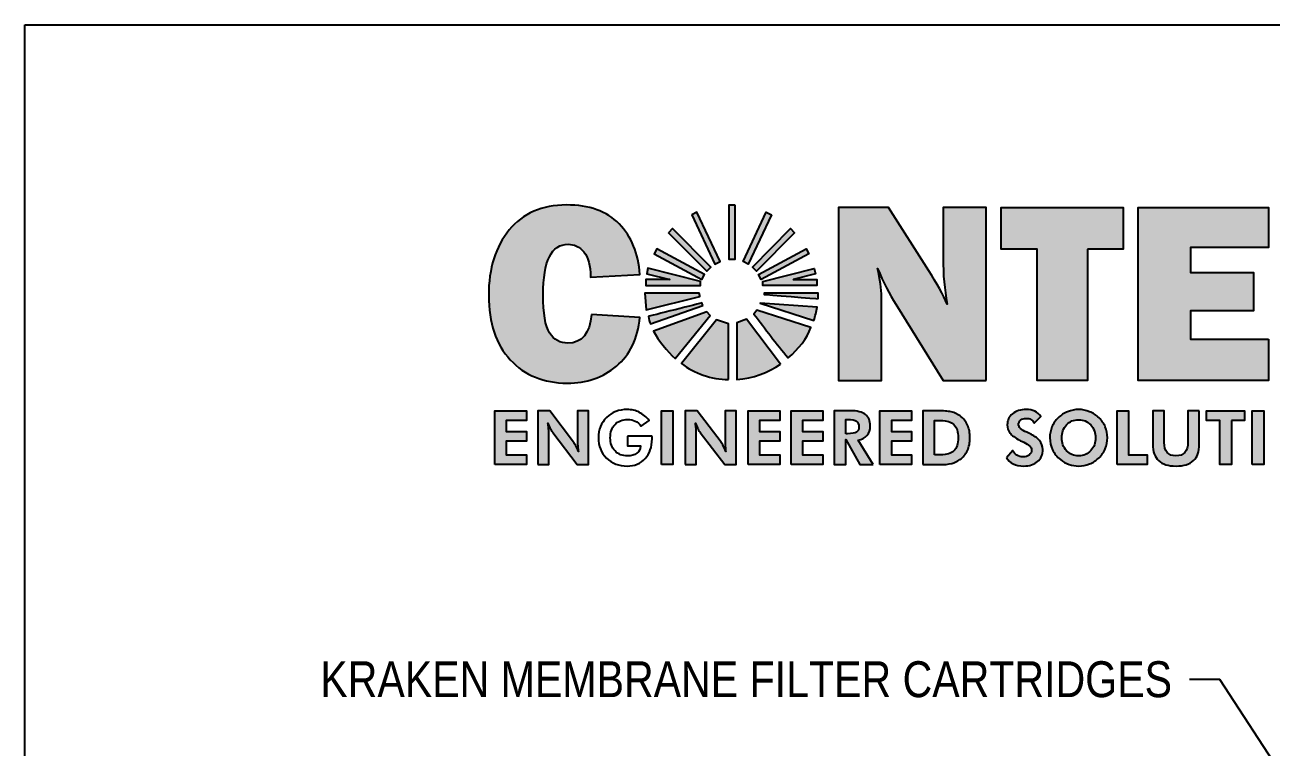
# Model space of a CAD drawing. Extents: x -1 to 216, y -5 to 280.
# Drawn here: x 0 to 82.7, y 232.1 to 280 of the extents above; entities that cross this region are included whole.
import ezdxf
from ezdxf import colors
from ezdxf.entities.mleader import LeaderData, LeaderLine
from ezdxf.math import Vec2, Vec3

# ---------------------------------------------------------------- set-up
doc = ezdxf.new("R2010")
doc.units = 0
doc.header["$LTSCALE"] = 10
doc.header["$MEASUREMENT"] = 0
for name, color, linetype in [('2628-LOGO$0$CADdetails-9-EXTRAFINE', 9, 'CONTINUOUS'), ('2628-LOGO$0$CADdetails-FRAME', 7, 'CONTINUOUS'), ('CADdetails-9-TITLEBLOCK', 7, 'CONTINUOUS')]:
    doc.layers.add(name, color=color, linetype=linetype)
doc.layers.add('CADdetails-1-ANNO', color=41, linetype='CONTINUOUS', lineweight=5)
doc.styles.add('CADdetails-DIMENSIONS', font='ARIALN.TTF', dxfattribs={"height": 2.38})

# ---------------------------------------------------------------- blocks, each defined once
blk = doc.blocks.new('2628-LOGO')
at = {"layer": '2628-LOGO$0$CADdetails-9-EXTRAFINE', "true_color": 0x024385}
h = blk.add_hatch(color=156, dxfattribs=at)
h.dxf.hatch_style = 2
h.set_gradient(color1=(2, 67, 133), color2=(2, 67, 133), name='INVCYLINDER')
edge = h.paths.add_edge_path()
edge.add_spline(control_points=[(36.033, 265.491), (36.429, 265.491), (36.776, 265.32), (37.07, 264.98)], knot_values=[11, 11, 11, 11, 12, 12, 12, 12], degree=3, periodic=0)
edge.add_spline(control_points=[(37.07, 264.98), (37.364, 264.637), (37.511, 264.083), (37.511, 263.316)], knot_values=[10, 10, 10, 10, 11, 11, 11, 11], degree=3, periodic=0)
edge.add_spline(control_points=[(37.511, 263.316), (37.511, 263.316), (40.794, 263.492), (40.794, 263.492)], knot_values=[9.00001, 9.00001, 9.00001, 9.00001, 10, 10, 10, 10], degree=3, periodic=0)
edge.add_spline(control_points=[(40.794, 263.492), (40.688, 264.881), (40.228, 265.995), (39.413, 266.835)], knot_values=[8, 8, 8, 8, 9, 9, 9, 9], degree=3, periodic=0)
edge.add_spline(control_points=[(39.413, 266.835), (38.599, 267.674), (37.433, 268.094), (35.915, 268.094)], knot_values=[7, 7, 7, 7, 8, 8, 8, 8], degree=3, periodic=0)
edge.add_spline(control_points=[(35.915, 268.094), (34.292, 268.094), (33.026, 267.543), (32.119, 266.44)], knot_values=[6, 6, 6, 6, 7, 7, 7, 7], degree=3, periodic=0)
edge.add_spline(control_points=[(32.119, 266.44), (31.212, 265.337), (30.759, 263.887), (30.759, 262.09)], knot_values=[5, 5, 5, 5, 6, 6, 6, 6], degree=3, periodic=0)
edge.add_spline(control_points=[(30.759, 262.09), (30.759, 260.276), (31.238, 258.854), (32.195, 257.825)], knot_values=[4, 4, 4, 4, 5, 5, 5, 5], degree=3, periodic=0)
edge.add_spline(control_points=[(32.195, 257.825), (33.152, 256.794), (34.409, 256.279), (35.965, 256.279)], knot_values=[3, 3, 3, 3, 4, 4, 4, 4], degree=3, periodic=0)
edge.add_spline(control_points=[(35.965, 256.279), (37.259, 256.279), (38.35, 256.653), (39.236, 257.404)], knot_values=[2, 2, 2, 2, 3, 3, 3, 3], degree=3, periodic=0)
edge.add_spline(control_points=[(39.236, 257.404), (40.123, 258.155), (40.643, 259.232), (40.794, 260.638)], knot_values=[1, 1, 1, 1, 2, 2, 2, 2], degree=3, periodic=0)
edge.add_spline(control_points=[(40.794, 260.638), (40.794, 260.638), (37.577, 260.83), (37.577, 260.83)], knot_values=[0.00001, 0.00001, 0.00001, 0.00001, 1, 1, 1, 1], degree=3, periodic=0)
edge.add_spline(control_points=[(37.577, 260.83), (37.466, 259.565), (36.946, 258.932), (36.017, 258.932)], knot_values=[15, 15, 15, 15, 16, 16, 16, 16], degree=3, periodic=0)
edge.add_spline(control_points=[(36.017, 258.932), (35.495, 258.932), (35.092, 259.156), (34.802, 259.604)], knot_values=[14, 14, 14, 14, 15, 15, 15, 15], degree=3, periodic=0)
edge.add_spline(control_points=[(34.802, 259.604), (34.513, 260.052), (34.37, 260.901), (34.37, 262.149)], knot_values=[13, 13, 13, 13, 14, 14, 14, 14], degree=3, periodic=0)
edge.add_spline(control_points=[(34.37, 262.149), (34.37, 264.376), (34.925, 265.491), (36.033, 265.491)], knot_values=[12, 12, 12, 12, 13, 13, 13, 13], degree=3, periodic=0)
at = {"layer": '2628-LOGO$0$CADdetails-9-EXTRAFINE', "true_color": 0x387c2b}
h = blk.add_hatch(color=97, dxfattribs=at)
h.set_gradient(color1=(56, 124, 43), color2=(56, 124, 43), tint=1, name='INVCYLINDER')
h.paths.add_polyline_path([(42.775, 263.11), (41.173, 263.11), (41.173, 262.725), (44.804, 262.725), (44.804, 262.987), (41.326, 263.878), (41.239, 263.501)])
h.paths.add_polyline_path([(41.74, 264.809), (44.901, 263.11), (45.079, 263.453), (41.917, 265.147)])
h.paths.add_polyline_path([(42.694, 266.219), (45.224, 263.658), (45.491, 263.927), (42.961, 266.487)])
h.paths.add_polyline_path([(44.23, 267.412), (45.767, 264.141), (46.113, 264.304), (44.569, 267.576)])
h.paths.add_polyline_path([(50.965, 263.11), (52.518, 263.11), (52.518, 262.725), (48.936, 262.725), (48.936, 262.987), (52.357, 263.853), (52.444, 263.486)])
h.paths.add_polyline_path([(51.999, 264.809), (48.839, 263.11), (48.661, 263.453), (51.821, 265.147)])
h.paths.add_polyline_path([(51.054, 266.219), (48.516, 263.658), (48.247, 263.927), (50.78, 266.487)])
h.paths.add_polyline_path([(49.509, 267.412), (47.973, 264.141), (47.634, 264.304), (49.171, 267.576)])
h.paths.add_polyline_path([(47.084, 268.059), (47.084, 264.443), (46.704, 264.443), (46.704, 268.059)])
edge = h.paths.add_edge_path()
edge.add_spline(control_points=[(46.664, 256.474), (45.524, 256.483), (44.391, 256.876), (43.55, 257.547), (43.55, 257.547), (45.863, 260.435), (45.863, 260.435), (45.863, 260.435), (46.664, 260.18), (46.664, 260.18), (46.664, 260.18), (46.664, 256.474), (46.664, 256.474), (46.664, 256.474), (46.664, 256.474), (46.664, 256.474)], knot_values=[0, 0, 0, 0, 1, 1, 1, 2, 2, 2, 3, 3, 3, 4, 4, 4, 5, 5, 5, 5], degree=3, periodic=0)
edge = h.paths.add_edge_path()
edge.add_spline(control_points=[(50.125, 257.507), (49.283, 256.933), (48.306, 256.566), (47.22, 256.483), (47.22, 256.483), (47.22, 260.239), (47.22, 260.239), (47.22, 260.239), (47.86, 260.492), (47.86, 260.492), (47.86, 260.492), (50.125, 257.507), (50.125, 257.507), (50.125, 257.507), (50.125, 257.507), (50.125, 257.507)], knot_values=[0, 0, 0, 0, 1, 1, 1, 2, 2, 2, 3, 3, 3, 4, 4, 4, 5, 5, 5, 5], degree=3, periodic=0)
edge = h.paths.add_edge_path()
edge.add_spline(control_points=[(45.451, 260.737), (45.451, 260.737), (43.138, 257.867), (43.138, 257.867), (42.572, 258.366), (42.037, 259.06), (41.699, 259.698), (41.699, 259.698), (45.224, 260.966), (45.224, 260.966), (45.224, 260.966), (45.451, 260.737), (45.451, 260.737), (45.451, 260.737), (45.451, 260.737), (45.451, 260.737)], knot_values=[0, 0, 0, 0, 1, 1, 1, 2, 2, 2, 3, 3, 3, 4, 4, 4, 5, 5, 5, 5], degree=3, periodic=0)
edge = h.paths.add_edge_path()
edge.add_spline(control_points=[(52.128, 259.928), (51.87, 259.199), (51.322, 258.504), (50.626, 257.931), (49.832, 258.807), (49.098, 259.871), (48.354, 260.819), (48.354, 260.819), (48.54, 261.073), (48.54, 261.073), (48.54, 261.073), (52.128, 259.928), (52.128, 259.928), (52.128, 259.928), (52.128, 259.928), (52.128, 259.928)], knot_values=[0, 0, 0, 0, 1, 1, 1, 2, 2, 2, 3, 3, 3, 4, 4, 4, 5, 5, 5, 5], degree=3, periodic=0)
edge = h.paths.add_edge_path()
edge.add_spline(control_points=[(44.959, 261.4), (44.959, 261.4), (41.489, 260.166), (41.489, 260.166), (41.424, 260.295), (41.383, 260.483), (41.351, 260.664), (41.343, 260.664), (44.901, 261.563), (44.901, 261.563), (44.901, 261.563), (44.959, 261.4), (44.959, 261.4), (44.959, 261.4), (44.959, 261.4), (44.959, 261.4)], knot_values=[0, 0, 0, 0, 1, 1, 1, 2, 2, 2, 3, 3, 3, 4, 4, 4, 5, 5, 5, 5], degree=3, periodic=0)
edge = h.paths.add_edge_path()
edge.add_spline(control_points=[(52.541, 261.284), (52.508, 260.998), (52.404, 260.678), (52.332, 260.403), (52.332, 260.403), (48.774, 261.539), (48.774, 261.539), (48.774, 261.539), (52.541, 261.284), (52.541, 261.284), (52.541, 261.284), (52.541, 261.284), (52.541, 261.284)], knot_values=[0, 0, 0, 0, 1, 1, 1, 2, 2, 2, 3, 3, 3, 4, 4, 4, 4], degree=3, periodic=0)
edge = h.paths.add_edge_path()
edge.add_spline(control_points=[(44.73, 262.209), (44.739, 262.209), (44.756, 262.063), (44.764, 261.997), (44.764, 261.997), (41.205, 261.113), (41.205, 261.113), (41.205, 261.113), (41.108, 262.209), (41.108, 262.209), (41.117, 262.209), (44.73, 262.209), (44.73, 262.209), (44.73, 262.209), (44.73, 262.209), (44.73, 262.209)], knot_values=[0, 0, 0, 0, 1, 1, 1, 2, 2, 2, 3, 3, 3, 4, 4, 4, 5, 5, 5, 5], degree=3, periodic=0)
edge = h.paths.add_edge_path()
edge.add_spline(control_points=[(52.607, 261.842), (52.607, 261.842), (49.04, 262.111), (49.04, 262.128), (49.04, 262.128), (49.032, 262.209), (49.032, 262.209), (49.032, 262.209), (52.622, 262.209), (52.622, 262.209), (52.622, 262.209), (52.607, 261.842), (52.607, 261.842), (52.607, 261.842), (52.607, 261.842), (52.607, 261.842)], knot_values=[0, 0, 0, 0, 1, 1, 1, 2, 2, 2, 3, 3, 3, 4, 4, 4, 5, 5, 5, 5], degree=3, periodic=0)
at = {"layer": '2628-LOGO$0$CADdetails-9-EXTRAFINE', "true_color": 0x024385}
h = blk.add_hatch(color=156, dxfattribs=at)
h.dxf.hatch_style = 2
h.set_gradient(color1=(2, 67, 133), color2=(2, 67, 133), name='INVCYLINDER')
edge = h.paths.add_edge_path()
edge.add_spline(control_points=[(53.962, 256.42), (53.962, 256.42), (53.962, 256.42), (53.962, 267.882), (53.962, 267.882), (53.962, 267.882), (57.288, 267.882), (57.288, 267.882), (57.288, 267.882), (59.958, 263.684), (59.958, 263.684), (60.489, 262.849), (60.893, 262.116), (61.167, 261.483), (60.988, 262.463), (60.899, 263.465), (60.899, 264.49), (60.899, 264.49), (60.899, 267.882), (60.899, 267.882), (60.899, 267.882), (63.763, 267.882), (63.763, 267.882), (63.763, 267.882), (63.763, 256.42), (63.763, 256.42), (63.763, 256.42), (60.899, 256.42), (60.899, 256.42), (60.899, 256.42), (57.759, 261.483), (57.759, 261.483), (57.355, 262.133), (56.949, 262.923), (56.54, 263.852), (56.724, 263.112), (56.817, 262.485), (56.817, 261.97), (56.817, 261.97), (56.817, 256.42), (56.817, 256.42), (56.817, 256.42), (53.962, 256.42), (53.962, 256.42), (53.962, 256.42)], knot_values=[0, 0, 0, 0, 0.5, 0.5, 1, 1, 1, 2, 2, 2, 3, 3, 3, 4, 4, 4, 5, 5, 5, 6, 6, 6, 7, 7, 7, 8, 8, 8, 9, 9, 9, 10, 10, 10, 11, 11, 11, 12, 12, 12, 13, 13, 13, 14, 14, 14, 14], degree=3, periodic=0)
h = blk.add_hatch(color=156, dxfattribs=at)
h.dxf.hatch_style = 2
h.set_gradient(color1=(2, 67, 133), color2=(2, 67, 133), name='INVCYLINDER')
h.paths.add_polyline_path([(70.472, 265.136), (70.472, 256.42), (67.138, 256.42), (67.138, 265.136), (64.761, 265.136), (64.761, 267.882), (72.849, 267.882), (72.849, 265.136)])
h = blk.add_hatch(color=156, dxfattribs=at)
h.dxf.hatch_style = 2
h.set_gradient(color1=(2, 67, 133), color2=(2, 67, 133), name='INVCYLINDER')
h.paths.add_polyline_path([(82.472, 259.157), (82.472, 256.42), (73.848, 256.42), (73.848, 267.882), (82.472, 267.882), (82.472, 265.237), (77.299, 265.237), (77.299, 263.575), (81.482, 263.575), (81.482, 261.03), (77.299, 261.03), (77.299, 259.157)])
h = blk.add_hatch(color=156, dxfattribs=at)
h.dxf.hatch_style = 2
h.set_gradient(color1=(2, 67, 133), color2=(2, 67, 133), name='INVCYLINDER')
h.paths.add_polyline_path([(31.159, 250.837), (31.159, 254.412), (33.264, 254.412), (33.264, 253.767), (31.923, 253.767), (31.923, 253.032), (33.264, 253.032), (33.264, 252.383), (31.923, 252.383), (31.923, 251.487), (33.264, 251.487), (33.264, 250.837)])
h = blk.add_hatch(color=156, dxfattribs=at)
h.dxf.hatch_style = 2
h.set_gradient(color1=(2, 67, 133), color2=(2, 67, 133), name='INVCYLINDER')
edge = h.paths.add_edge_path()
edge.add_spline(control_points=[(37.388, 250.837), (37.388, 250.837), (37.388, 250.837), (36.638, 250.837), (36.638, 250.837), (36.638, 250.837), (35.012, 252.957), (35.012, 252.957), (34.967, 253.015), (34.917, 253.098), (34.863, 253.204), (34.809, 253.311), (34.753, 253.438), (34.692, 253.586), (34.71, 253.484), (34.723, 253.38), (34.731, 253.275), (34.739, 253.17), (34.744, 253.038), (34.744, 252.878), (34.744, 252.878), (34.744, 250.837), (34.744, 250.837), (34.744, 250.837), (34.013, 250.837), (34.013, 250.837), (34.013, 250.837), (34.013, 254.412), (34.013, 254.412), (34.013, 254.412), (34.807, 254.412), (34.807, 254.412), (34.807, 254.412), (36.389, 252.332), (36.389, 252.332), (36.435, 252.273), (36.485, 252.19), (36.539, 252.084), (36.594, 251.977), (36.65, 251.851), (36.709, 251.706), (36.691, 251.812), (36.678, 251.917), (36.67, 252.021), (36.662, 252.126), (36.658, 252.256), (36.658, 252.412), (36.658, 252.412), (36.658, 254.412), (36.658, 254.412), (36.658, 254.412), (37.388, 254.412), (37.388, 254.412), (37.388, 254.412), (37.388, 250.837), (37.388, 250.837), (37.388, 250.837)], knot_values=[0, 0, 0, 0, 0.5, 0.5, 1, 1, 1, 2, 2, 2, 3, 3, 3, 4, 4, 4, 5, 5, 5, 6, 6, 6, 7, 7, 7, 8, 8, 8, 9, 9, 9, 10, 10, 10, 11, 11, 11, 12, 12, 12, 13, 13, 13, 14, 14, 14, 15, 15, 15, 16, 16, 16, 17, 17, 17, 18, 18, 18, 18], degree=3, periodic=0)
h = blk.add_hatch(color=156, dxfattribs=at)
h.dxf.hatch_style = 2
h.set_gradient(color1=(2, 67, 133), color2=(2, 67, 133), name='INVCYLINDER')
h.paths.add_polyline_path([(42.215, 250.837), (42.215, 254.412), (42.979, 254.412), (42.979, 250.837)])
h = blk.add_hatch(color=156, dxfattribs=at)
h.dxf.hatch_style = 2
h.set_gradient(color1=(2, 67, 133), color2=(2, 67, 133), name='INVCYLINDER')
edge = h.paths.add_edge_path()
edge.add_spline(control_points=[(47.169, 250.837), (47.169, 250.837), (47.169, 250.837), (46.42, 250.837), (46.42, 250.837), (46.42, 250.837), (44.793, 252.957), (44.793, 252.957), (44.748, 253.015), (44.698, 253.098), (44.644, 253.204), (44.591, 253.311), (44.534, 253.438), (44.474, 253.586), (44.491, 253.484), (44.504, 253.38), (44.513, 253.275), (44.521, 253.17), (44.525, 253.038), (44.525, 252.878), (44.525, 252.878), (44.525, 250.837), (44.525, 250.837), (44.525, 250.837), (43.795, 250.837), (43.795, 250.837), (43.795, 250.837), (43.795, 254.412), (43.795, 254.412), (43.795, 254.412), (44.588, 254.412), (44.588, 254.412), (44.588, 254.412), (46.17, 252.332), (46.17, 252.332), (46.216, 252.273), (46.266, 252.19), (46.321, 252.084), (46.375, 251.977), (46.432, 251.851), (46.49, 251.706), (46.472, 251.812), (46.459, 251.917), (46.451, 252.021), (46.443, 252.126), (46.439, 252.256), (46.439, 252.412), (46.439, 252.412), (46.439, 254.412), (46.439, 254.412), (46.439, 254.412), (47.169, 254.412), (47.169, 254.412), (47.169, 254.412), (47.169, 250.837), (47.169, 250.837), (47.169, 250.837)], knot_values=[0, 0, 0, 0, 0.5, 0.5, 1, 1, 1, 2, 2, 2, 3, 3, 3, 4, 4, 4, 5, 5, 5, 6, 6, 6, 7, 7, 7, 8, 8, 8, 9, 9, 9, 10, 10, 10, 11, 11, 11, 12, 12, 12, 13, 13, 13, 14, 14, 14, 15, 15, 15, 16, 16, 16, 17, 17, 17, 18, 18, 18, 18], degree=3, periodic=0)
h = blk.add_hatch(color=156, dxfattribs=at)
h.dxf.hatch_style = 2
h.set_gradient(color1=(2, 67, 133), color2=(2, 67, 133), name='INVCYLINDER')
h.paths.add_polyline_path([(47.965, 250.837), (47.965, 254.412), (50.07, 254.412), (50.07, 253.767), (48.729, 253.767), (48.729, 253.032), (50.07, 253.032), (50.07, 252.383), (48.729, 252.383), (48.729, 251.487), (50.07, 251.487), (50.07, 250.837)])
h = blk.add_hatch(color=156, dxfattribs=at)
h.dxf.hatch_style = 2
h.set_gradient(color1=(2, 67, 133), color2=(2, 67, 133), name='INVCYLINDER')
h.paths.add_polyline_path([(50.819, 250.837), (50.819, 254.412), (52.924, 254.412), (52.924, 253.767), (51.584, 253.767), (51.584, 253.032), (52.924, 253.032), (52.924, 252.383), (51.584, 252.383), (51.584, 251.487), (52.924, 251.487), (52.924, 250.837)])
h = blk.add_hatch(color=156, dxfattribs=at)
h.set_gradient(color1=(2, 67, 133), color2=(2, 67, 133), tint=1, name='INVCYLINDER')
edge = h.paths.add_edge_path()
edge.add_spline(control_points=[(56.259, 250.837), (56.259, 250.837), (55.378, 250.837), (55.378, 250.837), (55.378, 250.837), (54.438, 252.507), (54.438, 252.507), (54.438, 252.507), (54.438, 250.837), (54.438, 250.837), (54.438, 250.837), (53.674, 250.837), (53.674, 250.837), (53.674, 250.837), (53.674, 254.412), (53.674, 254.412), (53.674, 254.412), (54.767, 254.412), (54.767, 254.412), (55.202, 254.412), (55.528, 254.328), (55.744, 254.159), (55.961, 253.991), (56.069, 253.737), (56.069, 253.398), (56.069, 253.153), (55.995, 252.943), (55.847, 252.769), (55.698, 252.594), (55.507, 252.493), (55.273, 252.464), (55.273, 252.464), (56.259, 250.837), (56.259, 250.837)], knot_values=[0, 0, 0, 0, 1, 1, 1, 2, 2, 2, 3, 3, 3, 4, 4, 4, 5, 5, 5, 6, 6, 6, 7, 7, 7, 8, 8, 8, 9, 9, 9, 10, 10, 10, 11, 11, 11, 11], degree=3, periodic=0)
edge = h.paths.add_edge_path(flags=16)
edge.add_spline(control_points=[(54.438, 252.888), (54.438, 252.888), (54.553, 252.888), (54.553, 252.888), (54.862, 252.888), (55.066, 252.922), (55.166, 252.99), (55.265, 253.057), (55.314, 253.175), (55.314, 253.343), (55.314, 253.518), (55.261, 253.643), (55.154, 253.717), (55.048, 253.791), (54.847, 253.828), (54.553, 253.828), (54.553, 253.828), (54.438, 253.828), (54.438, 253.828), (54.438, 253.828), (54.438, 252.888), (54.438, 252.888)], knot_values=[0, 0, 0, 0, 1, 1, 1, 2, 2, 2, 3, 3, 3, 4, 4, 4, 5, 5, 5, 6, 6, 6, 7, 7, 7, 7], degree=3, periodic=0)
h = blk.add_hatch(color=156, dxfattribs=at)
h.dxf.hatch_style = 2
h.set_gradient(color1=(2, 67, 133), color2=(2, 67, 133), name='INVCYLINDER')
h.paths.add_polyline_path([(56.704, 250.837), (56.704, 254.412), (58.809, 254.412), (58.809, 253.767), (57.468, 253.767), (57.468, 253.032), (58.809, 253.032), (58.809, 252.383), (57.468, 252.383), (57.468, 251.487), (58.809, 251.487), (58.809, 250.837)])
h = blk.add_hatch(color=156, dxfattribs=at)
h.set_gradient(color1=(2, 67, 133), color2=(2, 67, 133), tint=1, name='INVCYLINDER')
edge = h.paths.add_edge_path()
edge.add_spline(control_points=[(59.558, 250.837), (59.558, 250.837), (59.558, 254.412), (59.558, 254.412), (59.558, 254.412), (60.532, 254.412), (60.532, 254.412), (60.916, 254.412), (61.219, 254.385), (61.441, 254.331), (61.662, 254.278), (61.856, 254.188), (62.024, 254.063), (62.241, 253.902), (62.404, 253.698), (62.516, 253.453), (62.628, 253.208), (62.683, 252.93), (62.683, 252.617), (62.683, 252.3), (62.627, 252.018), (62.512, 251.774), (62.398, 251.529), (62.232, 251.326), (62.012, 251.167), (61.849, 251.05), (61.668, 250.966), (61.468, 250.914), (61.269, 250.863), (60.977, 250.837), (60.593, 250.837), (60.593, 250.837), (60.322, 250.837), (60.322, 250.837), (60.322, 250.837), (59.558, 250.837), (59.558, 250.837)], knot_values=[0, 0, 0, 0, 1, 1, 1, 2, 2, 2, 3, 3, 3, 4, 4, 4, 5, 5, 5, 6, 6, 6, 7, 7, 7, 8, 8, 8, 9, 9, 9, 10, 10, 10, 11, 11, 11, 12, 12, 12, 12], degree=3, periodic=0)
edge = h.paths.add_edge_path(flags=16)
edge.add_spline(control_points=[(60.322, 251.482), (60.322, 251.482), (60.747, 251.482), (60.747, 251.482), (61.148, 251.482), (61.439, 251.573), (61.622, 251.755), (61.806, 251.938), (61.897, 252.226), (61.897, 252.622), (61.897, 253.016), (61.806, 253.305), (61.622, 253.488), (61.439, 253.671), (61.148, 253.762), (60.747, 253.762), (60.747, 253.762), (60.322, 253.762), (60.322, 253.762), (60.322, 253.762), (60.322, 251.482), (60.322, 251.482)], knot_values=[0, 0, 0, 0, 1, 1, 1, 2, 2, 2, 3, 3, 3, 4, 4, 4, 5, 5, 5, 6, 6, 6, 7, 7, 7, 7], degree=3, periodic=0)
h = blk.add_hatch(color=156, dxfattribs=at)
h.dxf.hatch_style = 2
h.set_gradient(color1=(2, 67, 133), color2=(2, 67, 133), name='INVCYLINDER')
edge = h.paths.add_edge_path()
edge.add_spline(control_points=[(65.106, 251.292), (65.106, 251.292), (65.531, 251.772), (65.531, 251.772), (65.585, 251.64), (65.671, 251.537), (65.79, 251.461), (65.909, 251.385), (66.042, 251.347), (66.19, 251.347), (66.369, 251.347), (66.511, 251.39), (66.615, 251.474), (66.719, 251.559), (66.771, 251.673), (66.771, 251.816), (66.771, 251.986), (66.598, 252.154), (66.251, 252.322), (66.139, 252.375), (66.05, 252.419), (65.985, 252.453), (65.673, 252.616), (65.456, 252.776), (65.335, 252.931), (65.215, 253.086), (65.155, 253.272), (65.155, 253.486), (65.155, 253.781), (65.271, 254.023), (65.505, 254.213), (65.739, 254.402), (66.042, 254.497), (66.415, 254.497), (66.631, 254.497), (66.818, 254.459), (66.975, 254.384), (67.132, 254.308), (67.271, 254.19), (67.392, 254.029), (67.392, 254.029), (66.94, 253.596), (66.94, 253.596), (66.886, 253.7), (66.815, 253.778), (66.726, 253.83), (66.637, 253.881), (66.531, 253.906), (66.405, 253.906), (66.254, 253.906), (66.131, 253.869), (66.039, 253.793), (65.946, 253.717), (65.9, 253.619), (65.9, 253.499), (65.9, 253.31), (66.083, 253.137), (66.451, 252.981), (66.525, 252.95), (66.581, 252.926), (66.62, 252.908), (66.923, 252.769), (67.147, 252.613), (67.292, 252.439), (67.438, 252.265), (67.511, 252.066), (67.511, 251.843), (67.511, 251.508), (67.397, 251.241), (67.168, 251.041), (66.939, 250.842), (66.632, 250.742), (66.247, 250.742), (65.973, 250.742), (65.739, 250.789), (65.543, 250.884), (65.348, 250.978), (65.202, 251.114), (65.106, 251.292)], knot_values=[0, 0, 0, 0, 1, 1, 1, 2, 2, 2, 3, 3, 3, 4, 4, 4, 5, 5, 5, 6, 6, 6, 7, 7, 7, 8, 8, 8, 9, 9, 9, 10, 10, 10, 11, 11, 11, 12, 12, 12, 13, 13, 13, 14, 14, 14, 15, 15, 15, 16, 16, 16, 17, 17, 17, 18, 18, 18, 19, 19, 19, 20, 20, 20, 21, 21, 21, 22, 22, 22, 23, 23, 23, 24, 24, 24, 25, 25, 25, 26, 26, 26, 26], degree=3, periodic=0)
h = blk.add_hatch(color=156, dxfattribs=at)
h.set_gradient(color1=(2, 67, 133), color2=(2, 67, 133), tint=1, name='INVCYLINDER')
edge = h.paths.add_edge_path(flags=16)
edge.add_spline(control_points=[(69.892, 251.423), (70.216, 251.423), (70.483, 251.537), (70.694, 251.764), (70.904, 251.991), (71.01, 252.275), (71.01, 252.617), (71.01, 252.956), (70.903, 253.241), (70.69, 253.472), (70.477, 253.703), (70.211, 253.818), (69.892, 253.818), (69.568, 253.818), (69.3, 253.703), (69.086, 253.473), (68.873, 253.243), (68.766, 252.957), (68.766, 252.617), (68.766, 252.272), (68.871, 251.987), (69.081, 251.761), (69.291, 251.536), (69.561, 251.423), (69.892, 251.423)], knot_values=[0, 0, 0, 0, 1, 1, 1, 2, 2, 2, 3, 3, 3, 4, 4, 4, 5, 5, 5, 6, 6, 6, 7, 7, 7, 8, 8, 8, 8], degree=3, periodic=0)
edge = h.paths.add_edge_path()
edge.add_spline(control_points=[(71.796, 252.617), (71.796, 252.362), (71.749, 252.12), (71.654, 251.892), (71.558, 251.664), (71.421, 251.464), (71.242, 251.292), (71.057, 251.114), (70.847, 250.978), (70.615, 250.884), (70.382, 250.789), (70.141, 250.742), (69.892, 250.742), (69.674, 250.742), (69.46, 250.779), (69.251, 250.853), (69.042, 250.927), (68.85, 251.033), (68.676, 251.172), (68.451, 251.351), (68.279, 251.565), (68.159, 251.814), (68.04, 252.063), (67.98, 252.331), (67.98, 252.617), (67.98, 252.875), (68.027, 253.116), (68.122, 253.341), (68.216, 253.567), (68.355, 253.767), (68.537, 253.943), (68.716, 254.117), (68.924, 254.252), (69.161, 254.348), (69.397, 254.444), (69.641, 254.492), (69.892, 254.492), (70.141, 254.492), (70.383, 254.444), (70.618, 254.348), (70.853, 254.252), (71.061, 254.117), (71.242, 253.943), (71.423, 253.767), (71.56, 253.566), (71.655, 253.34), (71.749, 253.114), (71.796, 252.873), (71.796, 252.617)], knot_values=[0, 0, 0, 0, 1, 1, 1, 2, 2, 2, 3, 3, 3, 4, 4, 4, 5, 5, 5, 6, 6, 6, 7, 7, 7, 8, 8, 8, 9, 9, 9, 10, 10, 10, 11, 11, 11, 12, 12, 12, 13, 13, 13, 14, 14, 14, 15, 15, 15, 16, 16, 16, 16], degree=3, periodic=0)
h = blk.add_hatch(color=156, dxfattribs=at)
h.dxf.hatch_style = 2
h.set_gradient(color1=(2, 67, 133), color2=(2, 67, 133), name='INVCYLINDER')
h.paths.add_polyline_path([(72.441, 250.837), (72.441, 254.412), (73.205, 254.412), (73.205, 251.487), (74.426, 251.487), (74.426, 250.837)])
h = blk.add_hatch(color=156, dxfattribs=at)
h.set_gradient(color1=(2, 67, 133), color2=(2, 67, 133), tint=1, name='INVCYLINDER')
edge = h.paths.add_edge_path()
edge.add_spline(control_points=[(77.893, 254.412), (77.893, 254.412), (77.893, 252.187), (77.893, 252.187), (77.893, 251.703), (77.765, 251.34), (77.509, 251.101), (77.254, 250.862), (76.869, 250.742), (76.355, 250.742), (75.832, 250.742), (75.443, 250.862), (75.188, 251.101), (74.932, 251.34), (74.804, 251.703), (74.804, 252.187), (74.804, 252.187), (74.804, 254.412), (74.804, 254.412), (74.804, 254.412), (75.563, 254.412), (75.563, 254.412), (75.563, 254.412), (75.563, 252.307), (75.563, 252.307), (75.563, 252.012), (75.628, 251.791), (75.759, 251.642), (75.889, 251.493), (76.083, 251.418), (76.343, 251.418), (76.603, 251.418), (76.8, 251.493), (76.933, 251.643), (77.067, 251.793), (77.134, 252.014), (77.134, 252.307), (77.134, 252.307), (77.134, 254.412), (77.134, 254.412), (77.134, 254.412), (77.893, 254.412), (77.893, 254.412)], knot_values=[0, 0, 0, 0, 1, 1, 1, 2, 2, 2, 3, 3, 3, 4, 4, 4, 5, 5, 5, 6, 6, 6, 7, 7, 7, 8, 8, 8, 9, 9, 9, 10, 10, 10, 11, 11, 11, 12, 12, 12, 13, 13, 13, 14, 14, 14, 14], degree=3, periodic=0)
h = blk.add_hatch(color=156, dxfattribs=at)
h.dxf.hatch_style = 2
h.set_gradient(color1=(2, 67, 133), color2=(2, 67, 133), name='INVCYLINDER')
h.paths.add_polyline_path([(80.02, 253.762), (80.02, 250.837), (79.253, 250.837), (79.253, 253.762), (78.379, 253.762), (78.379, 254.412), (80.894, 254.412), (80.894, 253.762)])
h = blk.add_hatch(color=156, dxfattribs=at)
h.dxf.hatch_style = 2
h.set_gradient(color1=(2, 67, 133), color2=(2, 67, 133), name='INVCYLINDER')
h.paths.add_polyline_path([(81.409, 250.837), (81.409, 254.412), (82.174, 254.412), (82.174, 250.837)])
at = {"layer": '2628-LOGO$0$CADdetails-9-EXTRAFINE', "color": 97, "true_color": 0x387c2b}
for points in [[(47.084, 268.059), (47.084, 264.443), (46.704, 264.443), (46.704, 268.059), (47.084, 268.059), (47.084, 268.059)], [(44.23, 267.412), (45.767, 264.141), (46.113, 264.304), (44.569, 267.576), (44.23, 267.412), (44.23, 267.412)], [(49.509, 267.412), (47.973, 264.141), (47.634, 264.304), (49.171, 267.576), (49.509, 267.412), (49.509, 267.412)], [(42.694, 266.219), (45.224, 263.658), (45.491, 263.927), (42.961, 266.487), (42.694, 266.219), (42.694, 266.219)], [(51.054, 266.219), (48.516, 263.658), (48.247, 263.927), (50.78, 266.487), (51.054, 266.219), (51.054, 266.219)], [(41.74, 264.809), (44.901, 263.11), (45.079, 263.453), (41.917, 265.147), (41.74, 264.809), (41.74, 264.809)], [(51.999, 264.809), (48.839, 263.11), (48.661, 263.453), (51.821, 265.147), (51.999, 264.809), (51.999, 264.809)], [(42.775, 263.11), (41.173, 263.11), (41.173, 262.725), (44.804, 262.725), (44.804, 262.987), (41.326, 263.878), (41.239, 263.501), (42.775, 263.11), (42.775, 263.11)], [(50.965, 263.11), (52.518, 263.11), (52.518, 262.725), (48.936, 262.725), (48.936, 262.987), (52.357, 263.853), (52.444, 263.486), (50.965, 263.11), (50.965, 263.11)]]:
    blk.add_lwpolyline(points, dxfattribs=at)
at = {"layer": '2628-LOGO$0$CADdetails-9-EXTRAFINE', "color": 156, "true_color": 0x024385}
for points in [[(70.472, 265.136), (70.472, 256.42), (67.138, 256.42), (67.138, 265.136), (64.761, 265.136), (64.761, 267.882), (72.849, 267.882), (72.849, 265.136), (70.472, 265.136)], [(82.472, 259.157), (82.472, 256.42), (73.848, 256.42), (73.848, 267.882), (82.472, 267.882), (82.472, 265.237), (77.299, 265.237), (77.299, 263.575), (81.482, 263.575), (81.482, 261.03), (77.299, 261.03), (77.299, 259.157), (82.472, 259.157)], [(31.159, 250.837), (31.159, 254.412), (33.264, 254.412), (33.264, 253.767), (31.923, 253.767), (31.923, 253.032), (33.264, 253.032), (33.264, 252.383), (31.923, 252.383), (31.923, 251.487), (33.264, 251.487), (33.264, 250.837), (31.159, 250.837)], [(42.215, 250.837), (42.215, 254.412), (42.979, 254.412), (42.979, 250.837), (42.215, 250.837)], [(47.965, 250.837), (47.965, 254.412), (50.07, 254.412), (50.07, 253.767), (48.729, 253.767), (48.729, 253.032), (50.07, 253.032), (50.07, 252.383), (48.729, 252.383), (48.729, 251.487), (50.07, 251.487), (50.07, 250.837), (47.965, 250.837)], [(50.819, 250.837), (50.819, 254.412), (52.924, 254.412), (52.924, 253.767), (51.584, 253.767), (51.584, 253.032), (52.924, 253.032), (52.924, 252.383), (51.584, 252.383), (51.584, 251.487), (52.924, 251.487), (52.924, 250.837), (50.819, 250.837)], [(56.704, 250.837), (56.704, 254.412), (58.809, 254.412), (58.809, 253.767), (57.468, 253.767), (57.468, 253.032), (58.809, 253.032), (58.809, 252.383), (57.468, 252.383), (57.468, 251.487), (58.809, 251.487), (58.809, 250.837), (56.704, 250.837)], [(72.441, 250.837), (72.441, 254.412), (73.205, 254.412), (73.205, 251.487), (74.426, 251.487), (74.426, 250.837), (72.441, 250.837)], [(80.02, 253.762), (80.02, 250.837), (79.253, 250.837), (79.253, 253.762), (78.379, 253.762), (78.379, 254.412), (80.894, 254.412), (80.894, 253.762), (80.02, 253.762)], [(81.409, 250.837), (81.409, 254.412), (82.174, 254.412), (82.174, 250.837), (81.409, 250.837)]]:
    blk.add_lwpolyline(points, dxfattribs=at)
for points, knots in [([(37.577, 260.795), (37.577, 260.795), (40.794, 260.602), (40.794, 260.602), (40.643, 259.196), (40.123, 258.119), (39.236, 257.369), (38.35, 256.617), (37.259, 256.243), (35.965, 256.243), (34.409, 256.243), (33.152, 256.758), (32.195, 257.789), (31.238, 258.818), (30.759, 260.24), (30.759, 262.054), (30.759, 263.852), (31.212, 265.301), (32.119, 266.404), (33.026, 267.507), (34.292, 268.059), (35.915, 268.059), (37.433, 268.059), (38.599, 267.639), (39.413, 266.799), (40.228, 265.959), (40.688, 264.845), (40.794, 263.456), (40.794, 263.456), (37.511, 263.281), (37.511, 263.281), (37.511, 264.047), (37.364, 264.601), (37.07, 264.944), (36.776, 265.285), (36.429, 265.455), (36.033, 265.455), (34.925, 265.455), (34.37, 264.341), (34.37, 262.114), (34.37, 260.865), (34.513, 260.016), (34.802, 259.568), (35.092, 259.12), (35.495, 258.896), (36.017, 258.896), (36.946, 258.896), (37.466, 259.53), (37.577, 260.795)], [0, 0, 0, 0, 1, 1, 1, 2, 2, 2, 3, 3, 3, 4, 4, 4, 5, 5, 5, 6, 6, 6, 7, 7, 7, 8, 8, 8, 9, 9, 9, 10, 10, 10, 11, 11, 11, 12, 12, 12, 13, 13, 13, 14, 14, 14, 15, 15, 15, 16, 16, 16, 16]), ([(63.763, 256.42), (63.763, 256.42), (60.899, 256.42), (60.899, 256.42), (60.899, 256.42), (57.759, 261.483), (57.759, 261.483), (57.355, 262.133), (56.949, 262.923), (56.54, 263.852), (56.724, 263.112), (56.817, 262.485), (56.817, 261.97), (56.817, 261.97), (56.817, 256.42), (56.817, 256.42), (56.817, 256.42), (53.962, 256.42), (53.962, 256.42), (53.962, 256.42), (53.962, 267.882), (53.962, 267.882), (53.962, 267.882), (57.288, 267.882), (57.288, 267.882), (57.288, 267.882), (59.958, 263.684), (59.958, 263.684), (60.489, 262.849), (60.893, 262.116), (61.167, 261.483), (60.988, 262.463), (60.899, 263.465), (60.899, 264.49), (60.899, 264.49), (60.899, 267.882), (60.899, 267.882), (60.899, 267.882), (63.763, 267.882), (63.763, 267.882), (63.763, 267.882), (63.763, 256.42), (63.763, 256.42)], [0, 0, 0, 0, 1, 1, 1, 2, 2, 2, 3, 3, 3, 4, 4, 4, 5, 5, 5, 6, 6, 6, 7, 7, 7, 8, 8, 8, 9, 9, 9, 10, 10, 10, 11, 11, 11, 12, 12, 12, 13, 13, 13, 14, 14, 14, 14]), ([(34.013, 250.837), (34.013, 250.837), (34.013, 254.412), (34.013, 254.412), (34.013, 254.412), (34.807, 254.412), (34.807, 254.412), (34.807, 254.412), (36.389, 252.332), (36.389, 252.332), (36.435, 252.273), (36.485, 252.19), (36.539, 252.084), (36.594, 251.977), (36.65, 251.851), (36.709, 251.706), (36.691, 251.812), (36.678, 251.917), (36.67, 252.021), (36.662, 252.126), (36.658, 252.256), (36.658, 252.412), (36.658, 252.412), (36.658, 254.412), (36.658, 254.412), (36.658, 254.412), (37.388, 254.412), (37.388, 254.412), (37.388, 254.412), (37.388, 250.837), (37.388, 250.837), (37.388, 250.837), (36.638, 250.837), (36.638, 250.837), (36.638, 250.837), (35.012, 252.957), (35.012, 252.957), (34.967, 253.015), (34.917, 253.098), (34.863, 253.204), (34.809, 253.311), (34.753, 253.438), (34.692, 253.586), (34.71, 253.484), (34.723, 253.38), (34.731, 253.275), (34.739, 253.17), (34.744, 253.038), (34.744, 252.878), (34.744, 252.878), (34.744, 250.837), (34.744, 250.837), (34.744, 250.837), (34.013, 250.837), (34.013, 250.837)], [0, 0, 0, 0, 1, 1, 1, 2, 2, 2, 3, 3, 3, 4, 4, 4, 5, 5, 5, 6, 6, 6, 7, 7, 7, 8, 8, 8, 9, 9, 9, 10, 10, 10, 11, 11, 11, 12, 12, 12, 13, 13, 13, 14, 14, 14, 15, 15, 15, 16, 16, 16, 17, 17, 17, 18, 18, 18, 18]), ([(39.959, 252.722), (39.959, 252.722), (41.587, 252.722), (41.587, 252.722), (41.591, 252.701), (41.593, 252.678), (41.594, 252.654), (41.595, 252.629), (41.595, 252.592), (41.595, 252.542), (41.595, 252.006), (41.442, 251.572), (41.136, 251.24), (40.83, 250.908), (40.434, 250.742), (39.949, 250.742), (39.394, 250.742), (38.937, 250.919), (38.577, 251.273), (38.217, 251.627), (38.037, 252.077), (38.037, 252.622), (38.037, 253.163), (38.218, 253.609), (38.579, 253.963), (38.941, 254.316), (39.397, 254.492), (39.949, 254.492), (40.241, 254.492), (40.508, 254.431), (40.75, 254.309), (40.993, 254.187), (41.209, 254.005), (41.399, 253.762), (41.399, 253.762), (40.884, 253.382), (40.884, 253.382), (40.756, 253.541), (40.621, 253.656), (40.479, 253.727), (40.337, 253.798), (40.174, 253.833), (39.988, 253.833), (39.635, 253.833), (39.353, 253.723), (39.141, 253.504), (38.929, 253.284), (38.824, 252.99), (38.824, 252.622), (38.824, 252.261), (38.93, 251.969), (39.142, 251.747), (39.355, 251.525), (39.632, 251.413), (39.974, 251.413), (40.224, 251.413), (40.428, 251.472), (40.584, 251.591), (40.74, 251.709), (40.818, 251.863), (40.818, 252.053), (40.818, 252.053), (40.818, 252.092), (40.818, 252.092), (40.818, 252.092), (39.959, 252.092), (39.959, 252.092), (39.959, 252.092), (39.959, 252.722), (39.959, 252.722)], [0, 0, 0, 0, 1, 1, 1, 2, 2, 2, 3, 3, 3, 4, 4, 4, 5, 5, 5, 6, 6, 6, 7, 7, 7, 8, 8, 8, 9, 9, 9, 10, 10, 10, 11, 11, 11, 12, 12, 12, 13, 13, 13, 14, 14, 14, 15, 15, 15, 16, 16, 16, 17, 17, 17, 18, 18, 18, 19, 19, 19, 20, 20, 20, 21, 21, 21, 22, 22, 22, 23, 23, 23, 23]), ([(43.795, 250.837), (43.795, 250.837), (43.795, 254.412), (43.795, 254.412), (43.795, 254.412), (44.588, 254.412), (44.588, 254.412), (44.588, 254.412), (46.17, 252.332), (46.17, 252.332), (46.216, 252.273), (46.266, 252.19), (46.321, 252.084), (46.375, 251.977), (46.432, 251.851), (46.49, 251.706), (46.472, 251.812), (46.459, 251.917), (46.451, 252.021), (46.443, 252.126), (46.439, 252.256), (46.439, 252.412), (46.439, 252.412), (46.439, 254.412), (46.439, 254.412), (46.439, 254.412), (47.169, 254.412), (47.169, 254.412), (47.169, 254.412), (47.169, 250.837), (47.169, 250.837), (47.169, 250.837), (46.42, 250.837), (46.42, 250.837), (46.42, 250.837), (44.793, 252.957), (44.793, 252.957), (44.748, 253.015), (44.698, 253.098), (44.644, 253.204), (44.591, 253.311), (44.534, 253.438), (44.474, 253.586), (44.491, 253.484), (44.504, 253.38), (44.513, 253.275), (44.521, 253.17), (44.525, 253.038), (44.525, 252.878), (44.525, 252.878), (44.525, 250.837), (44.525, 250.837), (44.525, 250.837), (43.795, 250.837), (43.795, 250.837)], [0, 0, 0, 0, 1, 1, 1, 2, 2, 2, 3, 3, 3, 4, 4, 4, 5, 5, 5, 6, 6, 6, 7, 7, 7, 8, 8, 8, 9, 9, 9, 10, 10, 10, 11, 11, 11, 12, 12, 12, 13, 13, 13, 14, 14, 14, 15, 15, 15, 16, 16, 16, 17, 17, 17, 18, 18, 18, 18]), ([(56.259, 250.837), (56.259, 250.837), (55.378, 250.837), (55.378, 250.837), (55.378, 250.837), (54.438, 252.507), (54.438, 252.507), (54.438, 252.507), (54.438, 250.837), (54.438, 250.837), (54.438, 250.837), (53.674, 250.837), (53.674, 250.837), (53.674, 250.837), (53.674, 254.412), (53.674, 254.412), (53.674, 254.412), (54.767, 254.412), (54.767, 254.412), (55.202, 254.412), (55.528, 254.328), (55.744, 254.159), (55.961, 253.991), (56.069, 253.737), (56.069, 253.398), (56.069, 253.153), (55.995, 252.943), (55.847, 252.769), (55.698, 252.594), (55.507, 252.493), (55.273, 252.464), (55.273, 252.464), (56.259, 250.837), (56.259, 250.837)], [0, 0, 0, 0, 1, 1, 1, 2, 2, 2, 3, 3, 3, 4, 4, 4, 5, 5, 5, 6, 6, 6, 7, 7, 7, 8, 8, 8, 9, 9, 9, 10, 10, 10, 11, 11, 11, 11]), ([(54.438, 252.888), (54.438, 252.888), (54.553, 252.888), (54.553, 252.888), (54.862, 252.888), (55.066, 252.922), (55.166, 252.99), (55.265, 253.057), (55.314, 253.175), (55.314, 253.343), (55.314, 253.518), (55.261, 253.643), (55.154, 253.717), (55.048, 253.791), (54.847, 253.828), (54.553, 253.828), (54.553, 253.828), (54.438, 253.828), (54.438, 253.828), (54.438, 253.828), (54.438, 252.888), (54.438, 252.888)], [0, 0, 0, 0, 1, 1, 1, 2, 2, 2, 3, 3, 3, 4, 4, 4, 5, 5, 5, 6, 6, 6, 7, 7, 7, 7]), ([(59.558, 250.837), (59.558, 250.837), (59.558, 254.412), (59.558, 254.412), (59.558, 254.412), (60.532, 254.412), (60.532, 254.412), (60.916, 254.412), (61.219, 254.385), (61.441, 254.331), (61.662, 254.278), (61.856, 254.188), (62.024, 254.063), (62.241, 253.902), (62.404, 253.698), (62.516, 253.453), (62.628, 253.208), (62.683, 252.93), (62.683, 252.617), (62.683, 252.3), (62.627, 252.018), (62.512, 251.774), (62.398, 251.529), (62.232, 251.326), (62.012, 251.167), (61.849, 251.05), (61.668, 250.966), (61.468, 250.914), (61.269, 250.863), (60.977, 250.837), (60.593, 250.837), (60.593, 250.837), (60.322, 250.837), (60.322, 250.837), (60.322, 250.837), (59.558, 250.837), (59.558, 250.837)], [0, 0, 0, 0, 1, 1, 1, 2, 2, 2, 3, 3, 3, 4, 4, 4, 5, 5, 5, 6, 6, 6, 7, 7, 7, 8, 8, 8, 9, 9, 9, 10, 10, 10, 11, 11, 11, 12, 12, 12, 12]), ([(60.322, 251.482), (60.322, 251.482), (60.747, 251.482), (60.747, 251.482), (61.148, 251.482), (61.439, 251.573), (61.622, 251.755), (61.806, 251.938), (61.897, 252.226), (61.897, 252.622), (61.897, 253.016), (61.806, 253.305), (61.622, 253.488), (61.439, 253.671), (61.148, 253.762), (60.747, 253.762), (60.747, 253.762), (60.322, 253.762), (60.322, 253.762), (60.322, 253.762), (60.322, 251.482), (60.322, 251.482)], [0, 0, 0, 0, 1, 1, 1, 2, 2, 2, 3, 3, 3, 4, 4, 4, 5, 5, 5, 6, 6, 6, 7, 7, 7, 7]), ([(65.106, 251.292), (65.106, 251.292), (65.531, 251.772), (65.531, 251.772), (65.585, 251.64), (65.671, 251.537), (65.79, 251.461), (65.909, 251.385), (66.042, 251.347), (66.19, 251.347), (66.369, 251.347), (66.511, 251.39), (66.615, 251.474), (66.719, 251.559), (66.771, 251.673), (66.771, 251.816), (66.771, 251.986), (66.598, 252.154), (66.251, 252.322), (66.139, 252.375), (66.05, 252.419), (65.985, 252.453), (65.673, 252.616), (65.456, 252.776), (65.335, 252.931), (65.215, 253.086), (65.155, 253.272), (65.155, 253.486), (65.155, 253.781), (65.271, 254.023), (65.505, 254.213), (65.739, 254.402), (66.042, 254.497), (66.415, 254.497), (66.631, 254.497), (66.818, 254.459), (66.975, 254.384), (67.132, 254.308), (67.271, 254.19), (67.392, 254.029), (67.392, 254.029), (66.94, 253.596), (66.94, 253.596), (66.886, 253.7), (66.815, 253.778), (66.726, 253.83), (66.637, 253.881), (66.531, 253.906), (66.405, 253.906), (66.254, 253.906), (66.131, 253.869), (66.039, 253.793), (65.946, 253.717), (65.9, 253.619), (65.9, 253.499), (65.9, 253.31), (66.083, 253.137), (66.451, 252.981), (66.525, 252.95), (66.581, 252.926), (66.62, 252.908), (66.923, 252.769), (67.147, 252.613), (67.292, 252.439), (67.438, 252.265), (67.511, 252.066), (67.511, 251.843), (67.511, 251.508), (67.397, 251.241), (67.168, 251.041), (66.939, 250.842), (66.632, 250.742), (66.247, 250.742), (65.973, 250.742), (65.739, 250.789), (65.543, 250.884), (65.348, 250.978), (65.202, 251.114), (65.106, 251.292)], [0, 0, 0, 0, 1, 1, 1, 2, 2, 2, 3, 3, 3, 4, 4, 4, 5, 5, 5, 6, 6, 6, 7, 7, 7, 8, 8, 8, 9, 9, 9, 10, 10, 10, 11, 11, 11, 12, 12, 12, 13, 13, 13, 14, 14, 14, 15, 15, 15, 16, 16, 16, 17, 17, 17, 18, 18, 18, 19, 19, 19, 20, 20, 20, 21, 21, 21, 22, 22, 22, 23, 23, 23, 24, 24, 24, 25, 25, 25, 26, 26, 26, 26]), ([(71.796, 252.617), (71.796, 252.362), (71.749, 252.12), (71.654, 251.892), (71.558, 251.664), (71.421, 251.464), (71.242, 251.292), (71.057, 251.114), (70.847, 250.978), (70.615, 250.884), (70.382, 250.789), (70.141, 250.742), (69.892, 250.742), (69.674, 250.742), (69.46, 250.779), (69.251, 250.853), (69.042, 250.927), (68.85, 251.033), (68.676, 251.172), (68.451, 251.351), (68.279, 251.565), (68.159, 251.814), (68.04, 252.063), (67.98, 252.331), (67.98, 252.617), (67.98, 252.875), (68.027, 253.116), (68.122, 253.341), (68.216, 253.567), (68.355, 253.767), (68.537, 253.943), (68.716, 254.117), (68.924, 254.252), (69.161, 254.348), (69.397, 254.444), (69.641, 254.492), (69.892, 254.492), (70.141, 254.492), (70.383, 254.444), (70.618, 254.348), (70.853, 254.252), (71.061, 254.117), (71.242, 253.943), (71.423, 253.767), (71.56, 253.566), (71.655, 253.34), (71.749, 253.114), (71.796, 252.873), (71.796, 252.617)], [0, 0, 0, 0, 1, 1, 1, 2, 2, 2, 3, 3, 3, 4, 4, 4, 5, 5, 5, 6, 6, 6, 7, 7, 7, 8, 8, 8, 9, 9, 9, 10, 10, 10, 11, 11, 11, 12, 12, 12, 13, 13, 13, 14, 14, 14, 15, 15, 15, 16, 16, 16, 16]), ([(69.892, 251.423), (70.216, 251.423), (70.483, 251.537), (70.694, 251.764), (70.904, 251.991), (71.01, 252.275), (71.01, 252.617), (71.01, 252.956), (70.903, 253.241), (70.69, 253.472), (70.477, 253.703), (70.211, 253.818), (69.892, 253.818), (69.568, 253.818), (69.3, 253.703), (69.086, 253.473), (68.873, 253.243), (68.766, 252.957), (68.766, 252.617), (68.766, 252.272), (68.871, 251.987), (69.081, 251.761), (69.291, 251.536), (69.561, 251.423), (69.892, 251.423)], [0, 0, 0, 0, 1, 1, 1, 2, 2, 2, 3, 3, 3, 4, 4, 4, 5, 5, 5, 6, 6, 6, 7, 7, 7, 8, 8, 8, 8]), ([(77.893, 254.412), (77.893, 254.412), (77.893, 252.187), (77.893, 252.187), (77.893, 251.703), (77.765, 251.34), (77.509, 251.101), (77.254, 250.862), (76.869, 250.742), (76.355, 250.742), (75.832, 250.742), (75.443, 250.862), (75.188, 251.101), (74.932, 251.34), (74.804, 251.703), (74.804, 252.187), (74.804, 252.187), (74.804, 254.412), (74.804, 254.412), (74.804, 254.412), (75.563, 254.412), (75.563, 254.412), (75.563, 254.412), (75.563, 252.307), (75.563, 252.307), (75.563, 252.012), (75.628, 251.791), (75.759, 251.642), (75.889, 251.493), (76.083, 251.418), (76.343, 251.418), (76.603, 251.418), (76.8, 251.493), (76.933, 251.643), (77.067, 251.793), (77.134, 252.014), (77.134, 252.307), (77.134, 252.307), (77.134, 254.412), (77.134, 254.412), (77.134, 254.412), (77.893, 254.412), (77.893, 254.412)], [0, 0, 0, 0, 1, 1, 1, 2, 2, 2, 3, 3, 3, 4, 4, 4, 5, 5, 5, 6, 6, 6, 7, 7, 7, 8, 8, 8, 9, 9, 9, 10, 10, 10, 11, 11, 11, 12, 12, 12, 13, 13, 13, 14, 14, 14, 14])]:
    blk.add_open_spline(points, degree=3, knots=knots, dxfattribs=at)
at = {"layer": '2628-LOGO$0$CADdetails-9-EXTRAFINE', "color": 97, "true_color": 0x387c2b}
for points, knots in [([(44.73, 262.209), (44.739, 262.209), (44.756, 262.063), (44.764, 261.997), (44.764, 261.997), (41.205, 261.113), (41.205, 261.113), (41.205, 261.113), (41.108, 262.209), (41.108, 262.209), (41.117, 262.209), (44.73, 262.209), (44.73, 262.209), (44.73, 262.209), (44.73, 262.209), (44.73, 262.209)], [0, 0, 0, 0, 1, 1, 1, 2, 2, 2, 3, 3, 3, 4, 4, 4, 5, 5, 5, 5]), ([(52.607, 261.842), (52.607, 261.842), (49.04, 262.111), (49.04, 262.128), (49.04, 262.128), (49.032, 262.209), (49.032, 262.209), (49.032, 262.209), (52.622, 262.209), (52.622, 262.209), (52.622, 262.209), (52.607, 261.842), (52.607, 261.842), (52.607, 261.842), (52.607, 261.842), (52.607, 261.842)], [0, 0, 0, 0, 1, 1, 1, 2, 2, 2, 3, 3, 3, 4, 4, 4, 5, 5, 5, 5]), ([(44.959, 261.4), (44.959, 261.4), (41.489, 260.166), (41.489, 260.166), (41.424, 260.295), (41.383, 260.483), (41.351, 260.664), (41.343, 260.664), (44.901, 261.563), (44.901, 261.563), (44.901, 261.563), (44.959, 261.4), (44.959, 261.4), (44.959, 261.4), (44.959, 261.4), (44.959, 261.4)], [0, 0, 0, 0, 1, 1, 1, 2, 2, 2, 3, 3, 3, 4, 4, 4, 5, 5, 5, 5]), ([(52.541, 261.284), (52.508, 260.998), (52.404, 260.678), (52.332, 260.403), (52.332, 260.403), (48.774, 261.539), (48.774, 261.539), (48.774, 261.539), (52.541, 261.284), (52.541, 261.284), (52.541, 261.284), (52.541, 261.284), (52.541, 261.284)], [0, 0, 0, 0, 1, 1, 1, 2, 2, 2, 3, 3, 3, 4, 4, 4, 4]), ([(45.451, 260.737), (45.451, 260.737), (43.138, 257.867), (43.138, 257.867), (42.572, 258.366), (42.037, 259.06), (41.699, 259.698), (41.699, 259.698), (45.224, 260.966), (45.224, 260.966), (45.224, 260.966), (45.451, 260.737), (45.451, 260.737), (45.451, 260.737), (45.451, 260.737), (45.451, 260.737)], [0, 0, 0, 0, 1, 1, 1, 2, 2, 2, 3, 3, 3, 4, 4, 4, 5, 5, 5, 5]), ([(46.664, 256.474), (45.524, 256.483), (44.391, 256.876), (43.55, 257.547), (43.55, 257.547), (45.863, 260.435), (45.863, 260.435), (45.863, 260.435), (46.664, 260.18), (46.664, 260.18), (46.664, 260.18), (46.664, 256.474), (46.664, 256.474), (46.664, 256.474), (46.664, 256.474), (46.664, 256.474)], [0, 0, 0, 0, 1, 1, 1, 2, 2, 2, 3, 3, 3, 4, 4, 4, 5, 5, 5, 5]), ([(50.125, 257.507), (49.283, 256.933), (48.306, 256.566), (47.22, 256.483), (47.22, 256.483), (47.22, 260.239), (47.22, 260.239), (47.22, 260.239), (47.86, 260.492), (47.86, 260.492), (47.86, 260.492), (50.125, 257.507), (50.125, 257.507), (50.125, 257.507), (50.125, 257.507), (50.125, 257.507)], [0, 0, 0, 0, 1, 1, 1, 2, 2, 2, 3, 3, 3, 4, 4, 4, 5, 5, 5, 5]), ([(52.128, 259.928), (51.87, 259.199), (51.322, 258.504), (50.626, 257.931), (49.832, 258.807), (49.098, 259.871), (48.354, 260.819), (48.354, 260.819), (48.54, 261.073), (48.54, 261.073), (48.54, 261.073), (52.128, 259.928), (52.128, 259.928), (52.128, 259.928), (52.128, 259.928), (52.128, 259.928)], [0, 0, 0, 0, 1, 1, 1, 2, 2, 2, 3, 3, 3, 4, 4, 4, 5, 5, 5, 5])]:
    blk.add_open_spline(points, degree=3, knots=knots, dxfattribs=at)
at = {"layer": '2628-LOGO$0$CADdetails-FRAME'}
for p, q in [((0, 0), (0, 280)), ((0, 280), (216, 280))]:
    blk.add_line(p, q, dxfattribs=at)

msp = doc.modelspace()

# ---------------------------------------------------------------- block references
at = {"layer": 'CADdetails-9-TITLEBLOCK'}
msp.add_blockref('2628-LOGO', (0, 0), dxfattribs=at)

# ---------------------------------------------------------------- leaders
at = {"layer": 'CADdetails-1-ANNO'}
ml = msp.add_multileader_mtext('Standard', dxfattribs=at)
ml.set_content('KRAKEN MEMBRANE FILTER CARTRIDGES', color=256, style='CADdetails-DIMENSIONS')
ml.set_leader_properties()
ml.build(insert=Vec2(0, 0))
ml.multileader.update_dxf_attribs({"dogleg_length": 2, "arrow_head_size": 2.38})
ctx = ml.context
ctx.base_point, ctx.char_height, ctx.arrow_head_size, ctx.landing_gap_size, ctx.plane_origin = Vec3(18.092, 236.584), 2.38, 2.38, 1.5, Vec3(91.979, 202.851)
notes = []
notes.append((ctx, [(0, (1, 1, 0), (79.246, 236.584), (-1, 0), 2, [(0, [(101.673, 202.389)], 0, [])])]))
ctx.mtext.insert, ctx.mtext.width, ctx.mtext.flow_direction = Vec3(19.592, 237.794), 119.51453, 5
for ctx, leaders in notes:
    for number, flags, end, landing, length, lines in leaders:
        leader = LeaderData()
        leader.index, (leader.has_last_leader_line, leader.has_dogleg_vector, leader.attachment_direction) = number, flags
        leader.last_leader_point, leader.dogleg_vector, leader.dogleg_length = Vec3(end), Vec3(landing), length
        for number, points, colour, breaks in lines:
            line = LeaderLine()
            line.index, line.vertices, line.color, line.breaks = number, Vec3.list(points), colors.encode_raw_color(colour), breaks
            leader.lines.append(line)
        ctx.leaders.append(leader)

doc.saveas('drawing.dxf')
